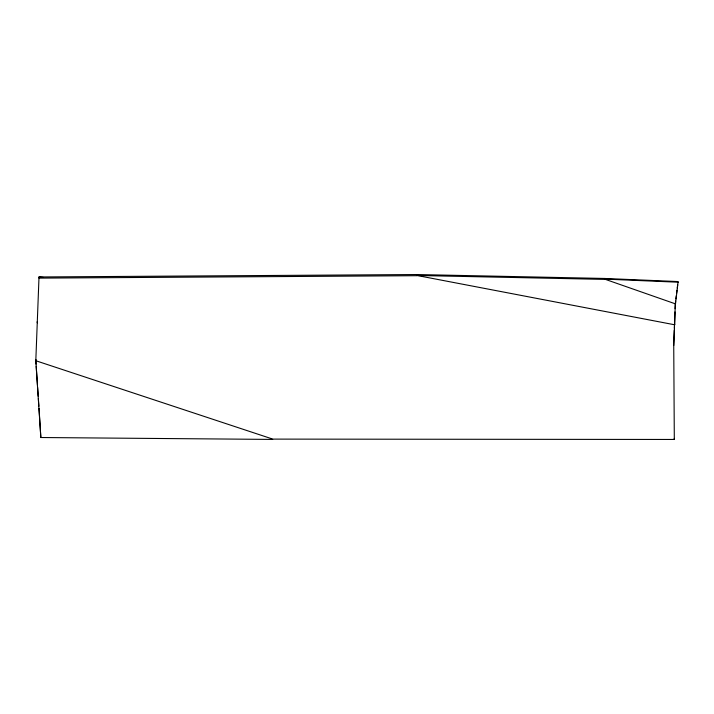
<?xml version="1.0" encoding="UTF-8"?>
<svg xmlns="http://www.w3.org/2000/svg" width="714" height="714" viewBox="0 0 714 714"><rect width="100%" height="100%" fill="white"/><g stroke="black" fill="none" stroke-linecap="round" stroke-linejoin="round"><path stroke-width="1.07" d="M674.989 311.92L674.382 328.154M675.105 308.671L675.587 301.085M43.447 277.434L39.011 276.97L39.065 278.121L416.931 275.702L416.887 274.542L416.976 275.479L674.641 324.781L675.301 303.254L675.498 303.887L604.553 279.085L604.356 278.451L416.887 274.542L39.011 276.97L35.807 360.731L272.802 439.11L674.311 439.458L673.73 344.327L674.293 330.305M36.057 364.104L35.754 359.678L40.841 437.521L272.694 439.422M40.841 437.521L39.038 408.444M675.863 298.916L676.283 295.658M676.56 293.49L676.988 290.241M677.265 288.072L677.684 284.815M675.498 303.887L678.104 281.566L604.356 278.451L604.446 279.388L416.976 275.479M604.553 279.085L678.3 282.208M674.641 324.781L674.551 323.835L673.775 345.478M36.2 366.327L37.467 385.167M37.619 387.381L38.217 396.252M38.36 398.466L38.886 406.221M674.257 438.405L674.311 439.458M35.754 359.678L35.807 360.731M37.217 321.675L37.262 322.826"/></g></svg>
